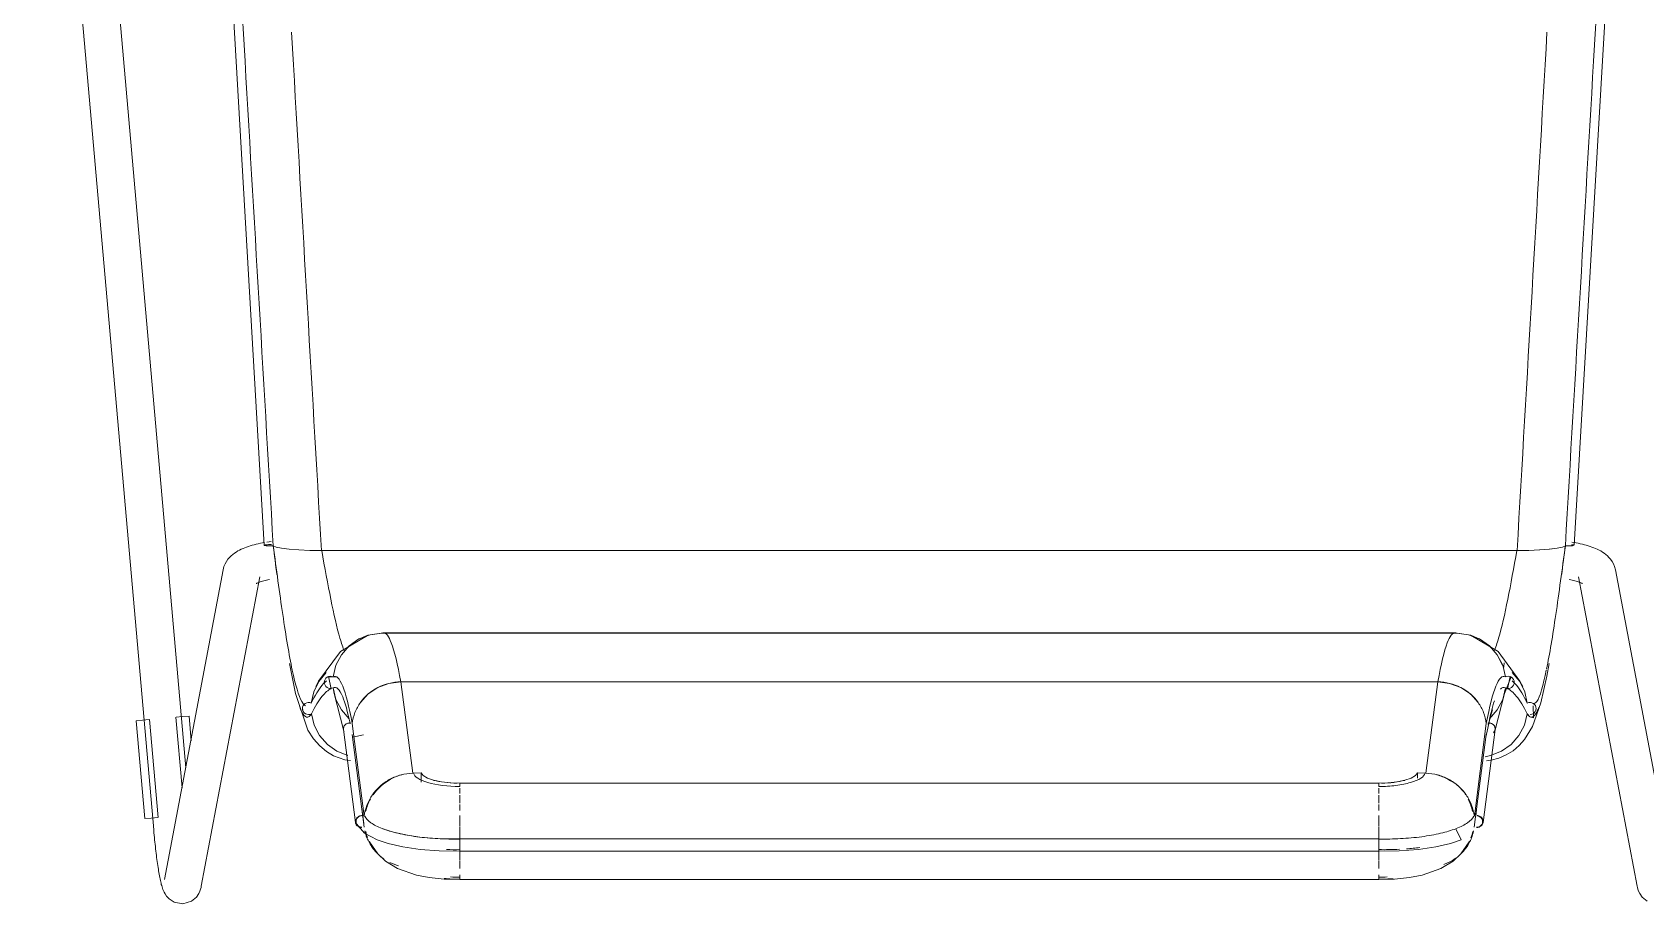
# Model space of a CAD drawing. Header units: millimetres. Extents: x 155927 to 295199, y -4084 to 97293.
# Drawn here: x 213931 to 214448, y 11464 to 11743 of the extents above; entities that cross this region are included whole.
import ezdxf

# ---------------------------------------------------------------- set-up
doc = ezdxf.new("R2010")
doc.units = ezdxf.units.MM
doc.header["$MEASUREMENT"] = 0
doc.layers.add('I-FURN', color=8, linetype='CONTINUOUS', lineweight=9)

msp = doc.modelspace()

# ---------------------------------------------------------------- linework, layer by layer
at = {"layer": 'I-FURN'}
for p, q in [((213930.72, 11930.76), (213969.67, 11487.43)), ((213979.97, 11507.3), (213942.67, 11931.81)), ((213985.86, 11910.63), (214005.15, 11578.72)), ((214444.67, 11910.63), (214425.39, 11578.72)), ((214000.06, 11578.36), (214000.67, 11578.56)), ((214000.67, 11578.56), (214001.28, 11578.74)), ((214001.28, 11578.74), (214001.91, 11578.91)), ((214001.91, 11578.91), (214002.56, 11579.07)), ((214002.56, 11579.07), (214003.21, 11579.23)), ((214003.21, 11579.23), (214003.88, 11579.37)), ((214003.88, 11579.37), (214004.56, 11579.5)), ((214004.56, 11579.5), (214005.26, 11579.63)), ((214005.22, 11578.78), (214005.15, 11578.72)), ((214005.15, 11578.72), (214005.21, 11578.78)), ((214005.15, 11578.72), (214005.23, 11578.67)), ((214005.22, 11578.67), (214005.15, 11578.72)), ((214005.21, 11578.78), (214005.4, 11578.83)), ((214005.4, 11578.83), (214005.22, 11578.78)), ((214005.41, 11578.62), (214005.22, 11578.67)), ((214005.23, 11578.67), (214005.42, 11578.62)), ((214005.69, 11578.87), (214005.4, 11578.83)), ((214005.4, 11578.83), (214005.69, 11578.87)), ((214005.71, 11578.57), (214005.41, 11578.62)), ((214005.42, 11578.62), (214005.72, 11578.58)), ((214006.07, 11578.9), (214005.69, 11578.87)), ((214005.69, 11578.87), (214006.07, 11578.9)), ((214006.1, 11578.54), (214005.71, 11578.57)), ((214005.72, 11578.58), (214006.1, 11578.54)), ((214005.96, 11579.75), (214006.67, 11579.85)), ((214006.52, 11578.93), (214006.07, 11578.9)), ((214006.07, 11578.9), (214006.52, 11578.93)), ((214006.1, 11578.54), (214006.56, 11578.52)), ((214006.55, 11578.52), (214006.1, 11578.54)), ((214007.01, 11578.94), (214006.52, 11578.93)), ((214006.52, 11578.93), (214007.01, 11578.94)), ((214007.05, 11578.51), (214006.55, 11578.52)), ((214006.56, 11578.52), (214007.05, 11578.51)), ((214006.67, 11579.85), (214007.4, 11579.95)), ((214007.51, 11578.93), (214007.01, 11578.94)), ((214007.01, 11578.94), (214007.51, 11578.93)), ((214007.05, 11578.51), (214007.55, 11578.52)), ((214007.55, 11578.52), (214007.05, 11578.51)), ((214007.55, 11578.52), (214008.02, 11578.53)), ((214008.02, 11578.53), (214007.55, 11578.52)), ((214008.92, 11578.13), (214008.02, 11578.53)), ((214008.02, 11578.53), (214008.92, 11578.13)), ((214422.52, 11578.53), (214421.61, 11578.13)), ((214421.61, 11578.13), (214422.52, 11578.53)), ((214422.52, 11578.53), (214422.99, 11578.52)), ((214422.99, 11578.52), (214422.52, 11578.53)), ((214422.99, 11578.52), (214423.49, 11578.51)), ((214423.49, 11578.51), (214422.99, 11578.52)), ((214423.49, 11578.51), (214423.98, 11578.52)), ((214423.98, 11578.52), (214423.49, 11578.51)), ((214423.98, 11578.52), (214424.43, 11578.54)), ((214424.44, 11578.54), (214423.98, 11578.52)), ((214424.43, 11578.54), (214424.82, 11578.58)), ((214424.82, 11578.57), (214424.44, 11578.54)), ((214424.85, 11578.87), (214424.47, 11578.9)), ((214424.47, 11578.9), (214424.85, 11578.87)), ((214425.28, 11579.63), (214424.58, 11579.75)), ((214424.82, 11578.58), (214425.12, 11578.62)), ((214425.12, 11578.62), (214424.82, 11578.57)), ((214425.14, 11578.83), (214424.85, 11578.87)), ((214424.85, 11578.87), (214425.14, 11578.83)), ((214425.97, 11579.5), (214425.28, 11579.63)), ((214425.38, 11578.72), (214425.32, 11578.78)), ((214425.32, 11578.78), (214425.39, 11578.72)), ((214426.65, 11579.37), (214425.97, 11579.5)), ((214427.32, 11579.23), (214426.65, 11579.37)), ((214427.98, 11579.07), (214427.32, 11579.23)), ((214428.62, 11578.91), (214427.98, 11579.07)), ((214429.25, 11578.74), (214428.62, 11578.91)), ((214429.87, 11578.56), (214429.25, 11578.74)), ((214430.47, 11578.36), (214429.87, 11578.56)), ((213992.58, 11572.76), (213993.02, 11573.55)), ((213993.02, 11573.55), (213993.5, 11574.24)), ((213993.5, 11574.24), (213994.01, 11574.83)), ((213994.01, 11574.83), (213994.53, 11575.35)), ((213994.53, 11575.35), (213995.06, 11575.8)), ((213995.06, 11575.8), (213995.6, 11576.21)), ((213995.6, 11576.21), (213996.13, 11576.56)), ((213996.13, 11576.56), (213996.67, 11576.89)), ((213996.67, 11576.89), (213997.21, 11577.18)), ((213997.21, 11577.18), (213997.76, 11577.45)), ((213997.76, 11577.45), (213998.32, 11577.7)), ((213998.32, 11577.7), (213998.89, 11577.94)), ((213998.89, 11577.94), (213999.47, 11578.16)), ((213999.47, 11578.16), (214000.06, 11578.36)), ((214010.66, 11577.77), (214008.92, 11578.13)), ((214008.92, 11578.13), (214010.67, 11577.77)), ((214013.13, 11577.46), (214010.67, 11577.77)), ((214010.67, 11577.77), (214013.16, 11577.45)), ((214016.22, 11577.22), (214013.16, 11577.45)), ((214013.16, 11577.45), (214016.26, 11577.22)), ((214019.74, 11577.06), (214016.26, 11577.22)), ((214016.26, 11577.22), (214019.8, 11577.06)), ((214023.49, 11577), (214019.8, 11577.06)), ((214019.8, 11577.06), (214023.57, 11577)), ((214023.57, 11577), (214406.97, 11577)), ((214406.97, 11577), (214023.57, 11577)), ((214406.97, 11577), (214410.74, 11577.06)), ((214410.74, 11577.06), (214407.05, 11577)), ((214410.74, 11577.06), (214414.27, 11577.22)), ((214414.27, 11577.22), (214410.8, 11577.06)), ((214414.27, 11577.22), (214417.37, 11577.45)), ((214417.38, 11577.45), (214414.32, 11577.22)), ((214417.37, 11577.45), (214419.87, 11577.77)), ((214419.87, 11577.77), (214417.41, 11577.46)), ((214419.87, 11577.77), (214421.61, 11578.13)), ((214421.61, 11578.13), (214419.88, 11577.77)), ((214431.06, 11578.16), (214430.47, 11578.36)), ((214431.65, 11577.94), (214431.06, 11578.16)), ((214432.22, 11577.7), (214431.65, 11577.94)), ((214432.78, 11577.45), (214432.22, 11577.7)), ((214433.33, 11577.18), (214432.78, 11577.45)), ((214433.86, 11576.89), (214433.33, 11577.18)), ((214434.4, 11576.56), (214433.86, 11576.89)), ((214434.94, 11576.21), (214434.4, 11576.56)), ((214435.47, 11575.8), (214434.94, 11576.21)), ((214436, 11575.35), (214435.47, 11575.8)), ((214436.52, 11574.83), (214436, 11575.35)), ((214437.03, 11574.24), (214436.52, 11574.83)), ((214437.52, 11573.55), (214437.03, 11574.24)), ((214437.95, 11572.76), (214437.52, 11573.55)), ((213991.96, 11570.88), (213973.14, 11471.58)), ((213984.94, 11469.35), (214003.75, 11568.64)), ((213991.96, 11570.88), (213992.22, 11571.86)), ((213992.22, 11571.86), (213992.58, 11572.76)), ((214426.79, 11568.64), (214445.6, 11469.35)), ((214438.32, 11571.86), (214437.95, 11572.76)), ((214438.58, 11570.88), (214438.32, 11571.86)), ((214457.39, 11471.58), (214438.58, 11570.88)), ((214002.53, 11566.41), (214002.55, 11566.43)), ((214002.55, 11566.43), (214002.63, 11566.47)), ((214002.63, 11566.47), (214002.71, 11566.52)), ((214002.71, 11566.52), (214002.87, 11566.59)), ((214002.87, 11566.59), (214003.06, 11566.68)), ((214003.06, 11566.68), (214003.29, 11566.77)), ((214003.29, 11566.77), (214003.56, 11566.88)), ((214003.56, 11566.88), (214003.87, 11566.98)), ((214003.87, 11566.98), (214004.2, 11567.09)), ((214004.2, 11567.09), (214004.57, 11567.2)), ((214004.57, 11567.2), (214004.96, 11567.31)), ((214004.96, 11567.31), (214005.38, 11567.41)), ((214005.38, 11567.41), (214005.83, 11567.52)), ((214005.83, 11567.52), (214006.3, 11567.62)), ((214006.3, 11567.62), (214006.79, 11567.71)), ((214424.24, 11567.62), (214423.74, 11567.71)), ((214424.71, 11567.52), (214424.24, 11567.62)), ((214425.15, 11567.41), (214424.71, 11567.52)), ((214425.57, 11567.31), (214425.15, 11567.41)), ((214425.97, 11567.2), (214425.57, 11567.31)), ((214426.33, 11567.09), (214425.97, 11567.2)), ((214426.67, 11566.98), (214426.33, 11567.09)), ((214426.97, 11566.88), (214426.67, 11566.98)), ((214427.24, 11566.77), (214426.97, 11566.88)), ((214427.47, 11566.68), (214427.24, 11566.77)), ((214427.67, 11566.59), (214427.47, 11566.68)), ((214427.82, 11566.52), (214427.67, 11566.59)), ((214427.91, 11566.47), (214427.82, 11566.52)), ((214427.98, 11566.43), (214427.91, 11566.47)), ((214428.01, 11566.41), (214427.98, 11566.43)), ((214038.22, 11549.79), (214029.57, 11544.67)), ((214035.51, 11548.67), (214032.38, 11546.5)), ((214032.38, 11546.49), (214035.52, 11548.66)), ((214038.38, 11549.86), (214035.2, 11548.49)), ((214039.08, 11550.03), (214035.51, 11548.67)), ((214035.52, 11548.66), (214039.09, 11550.02)), ((214043.41, 11550.65), (214038.38, 11549.86)), ((214042.88, 11550.5), (214039.08, 11550.03)), ((214039.09, 11550.02), (214042.88, 11550.5)), ((214042.88, 11550.5), (214387.66, 11550.5)), ((214387.66, 11550.5), (214042.88, 11550.5)), ((214082.32, 11550.66), (214043.41, 11550.66)), ((214387.12, 11550.66), (214082.32, 11550.66)), ((214387.12, 11550.65), (214392.16, 11549.86)), ((214387.66, 11550.5), (214391.45, 11550.02)), ((214391.45, 11550.03), (214387.66, 11550.5)), ((214395.02, 11548.67), (214391.45, 11550.03)), ((214391.45, 11550.02), (214395.02, 11548.66)), ((214392.16, 11549.86), (214395.34, 11548.49)), ((214392.31, 11549.79), (214400.96, 11544.67)), ((214398.16, 11546.5), (214395.02, 11548.67)), ((214395.02, 11548.66), (214398.15, 11546.49)), ((214029.57, 11544.67), (214022.59, 11535.14)), ((214029.87, 11543.62), (214028.12, 11540.23)), ((214028.12, 11540.23), (214029.87, 11543.61)), ((214032.38, 11546.5), (214029.87, 11543.62)), ((214029.87, 11543.61), (214032.38, 11546.49)), ((214398.15, 11546.49), (214400.66, 11543.61)), ((214400.66, 11543.62), (214398.16, 11546.5)), ((214402.42, 11540.23), (214400.66, 11543.62)), ((214400.66, 11543.61), (214402.41, 11540.23)), ((214400.96, 11544.67), (214407.95, 11535.14)), ((214013.26, 11540.81), (214015.16, 11531.15)), ((214025.04, 11537.9), (214022.64, 11535.06)), ((214022.65, 11535.06), (214025.04, 11537.9)), ((214028.12, 11540.23), (214027.22, 11536.51)), ((214403.31, 11536.51), (214402.42, 11540.23)), ((214405.49, 11537.9), (214407.89, 11535.06)), ((214407.9, 11535.06), (214405.49, 11537.9)), ((214416.54, 11536.74), (214417.28, 11540.81)), ((214022.64, 11535.06), (214021, 11531.74)), ((214021.01, 11531.73), (214022.65, 11535.06)), ((214022.59, 11535.14), (214021.7, 11533.39)), ((214024.45, 11535.25), (214024.38, 11534.76)), ((214024.38, 11534.76), (214024.45, 11534.27)), ((214024.39, 11534.76), (214024.45, 11535.25)), ((214024.45, 11534.27), (214024.39, 11534.76)), ((214024.45, 11535.25), (214024.64, 11535.71)), ((214024.64, 11535.71), (214024.45, 11535.25)), ((214024.64, 11533.81), (214024.45, 11534.27)), ((214024.45, 11534.27), (214024.64, 11533.81)), ((214024.64, 11535.71), (214024.93, 11536.11)), ((214024.93, 11536.11), (214024.64, 11535.71)), ((214024.93, 11533.41), (214024.64, 11533.81)), ((214024.64, 11533.81), (214024.93, 11533.4)), ((214024.93, 11536.11), (214025.32, 11536.43)), ((214025.31, 11536.43), (214024.93, 11536.11)), ((214025.32, 11533.09), (214024.93, 11533.41)), ((214024.93, 11533.4), (214025.31, 11533.09)), ((214025.76, 11536.63), (214025.31, 11536.43)), ((214025.31, 11533.09), (214025.76, 11532.89)), ((214025.32, 11536.43), (214025.77, 11536.63)), ((214025.77, 11532.89), (214025.32, 11533.09)), ((214028.29, 11536.53), (214025.41, 11536.48)), ((214025.71, 11536.61), (214026.55, 11532.72)), ((214026.26, 11536.71), (214025.76, 11536.63)), ((214025.76, 11532.89), (214026.26, 11532.8)), ((214025.77, 11536.63), (214026.26, 11536.71)), ((214026.26, 11532.81), (214025.77, 11532.89)), ((214026.26, 11536.71), (214026.76, 11536.67)), ((214026.75, 11536.67), (214026.26, 11536.71)), ((214026.76, 11532.85), (214026.26, 11532.81)), ((214026.26, 11532.8), (214026.75, 11532.84)), ((214027.22, 11536.51), (214026.75, 11536.67)), ((214026.75, 11532.84), (214027.22, 11533)), ((214026.76, 11536.67), (214027.23, 11536.51)), ((214027.23, 11533.01), (214026.76, 11532.85)), ((214027.22, 11533), (214028.12, 11529.29)), ((214027.58, 11531.16), (214027.26, 11533.02)), ((214041.59, 11533.11), (214038.48, 11531.03)), ((214045.14, 11534.43), (214041.59, 11533.11)), ((214048.91, 11534.9), (214045.14, 11534.43)), ((214052.77, 11505.63), (214048.91, 11534.9)), ((214048.91, 11534.9), (214381.62, 11534.9)), ((214381.62, 11534.9), (214048.91, 11534.9)), ((214381.62, 11534.9), (214377.76, 11505.63)), ((214385.39, 11534.43), (214381.62, 11534.9)), ((214388.94, 11533.11), (214385.39, 11534.43)), ((214392.05, 11531.03), (214388.94, 11533.11)), ((214402.42, 11529.29), (214403.31, 11533)), ((214402.95, 11531.16), (214405.12, 11536.48)), ((214403.31, 11536.51), (214403.78, 11536.67)), ((214403.78, 11536.67), (214403.31, 11536.51)), ((214403.78, 11532.85), (214403.31, 11533.01)), ((214403.31, 11533), (214403.78, 11532.84)), ((214403.78, 11536.67), (214404.28, 11536.71)), ((214404.28, 11536.71), (214403.78, 11536.67)), ((214404.28, 11532.81), (214403.78, 11532.85)), ((214403.78, 11532.84), (214404.28, 11532.8)), ((214403.99, 11532.72), (214404.82, 11536.61)), ((214404.28, 11536.71), (214404.77, 11536.63)), ((214404.77, 11536.63), (214404.28, 11536.71)), ((214404.77, 11532.89), (214404.28, 11532.81)), ((214404.28, 11532.8), (214404.77, 11532.89)), ((214404.77, 11536.63), (214405.22, 11536.43)), ((214405.22, 11536.43), (214404.77, 11536.63)), ((214405.22, 11533.09), (214404.77, 11532.89)), ((214404.77, 11532.89), (214405.22, 11533.09)), ((214405.22, 11536.43), (214405.6, 11536.11)), ((214405.6, 11536.11), (214405.22, 11536.43)), ((214405.6, 11533.41), (214405.22, 11533.09)), ((214405.22, 11533.09), (214405.6, 11533.4)), ((214405.6, 11536.11), (214405.89, 11535.71)), ((214405.9, 11535.71), (214405.6, 11536.11)), ((214405.89, 11533.81), (214405.6, 11533.41)), ((214405.6, 11533.4), (214405.9, 11533.81)), ((214405.89, 11535.71), (214406.08, 11535.25)), ((214406.08, 11534.27), (214405.89, 11533.81)), ((214406.09, 11535.25), (214405.9, 11535.71)), ((214405.9, 11533.81), (214406.09, 11534.27)), ((214406.08, 11535.25), (214406.15, 11534.76)), ((214406.15, 11534.76), (214406.08, 11534.27)), ((214406.15, 11534.76), (214406.09, 11535.25)), ((214406.09, 11534.27), (214406.15, 11534.76)), ((214407.89, 11535.06), (214409.53, 11531.73)), ((214409.54, 11531.74), (214407.9, 11535.06)), ((214407.95, 11535.14), (214408.84, 11533.39)), ((214414.65, 11528.22), (214416.54, 11536.74)), ((214015.16, 11531.15), (214019.15, 11519.43)), ((214017.45, 11526.83), (214017.39, 11526.34)), ((214017.39, 11526.34), (214017.45, 11526.82)), ((214017.63, 11527.29), (214017.45, 11526.83)), ((214017.45, 11526.82), (214017.63, 11527.28)), ((214017.63, 11527.28), (214017.92, 11527.69)), ((214017.92, 11527.69), (214017.63, 11527.29)), ((214018.3, 11528.01), (214017.92, 11527.69)), ((214017.92, 11527.69), (214018.3, 11528)), ((214018.3, 11528), (214018.75, 11528.21)), ((214018.75, 11528.21), (214018.3, 11528.01)), ((214018.75, 11528.21), (214019.24, 11528.3)), ((214019.24, 11528.3), (214018.75, 11528.21)), ((214019.24, 11528.3), (214019.74, 11528.27)), ((214019.74, 11528.27), (214019.24, 11528.3)), ((214019.74, 11528.27), (214020.21, 11528.12)), ((214020.21, 11528.12), (214019.74, 11528.27)), ((214021, 11531.74), (214020.21, 11528.12)), ((214020.21, 11528.12), (214021.01, 11531.73)), ((214030.55, 11519.54), (214027.58, 11531.16)), ((214028.12, 11529.29), (214029.87, 11525.9)), ((214038.48, 11531.03), (214035.99, 11528.29)), ((214394.54, 11528.29), (214392.05, 11531.03)), ((214399.99, 11519.54), (214402.95, 11531.16)), ((214400.66, 11525.9), (214402.42, 11529.29)), ((214409.53, 11531.73), (214410.32, 11528.12)), ((214410.32, 11528.12), (214409.54, 11531.74)), ((214410.32, 11528.12), (214410.79, 11528.27)), ((214410.8, 11528.27), (214410.32, 11528.12)), ((214410.79, 11528.27), (214411.29, 11528.3)), ((214411.3, 11528.3), (214410.8, 11528.27)), ((214411.29, 11528.3), (214411.78, 11528.21)), ((214411.79, 11528.21), (214411.3, 11528.3)), ((214411.78, 11528.21), (214412.23, 11528)), ((214412.24, 11528.01), (214411.79, 11528.21)), ((214411.98, 11520.59), (214414.65, 11528.22)), ((214412.34, 11523.39), (214412.15, 11527.24)), ((214412.23, 11528), (214412.61, 11527.69)), ((214412.62, 11527.69), (214412.24, 11528.01)), ((214412.61, 11527.69), (214412.9, 11527.28)), ((214412.9, 11527.29), (214412.62, 11527.69)), ((214413.09, 11526.83), (214412.9, 11527.29)), ((214412.9, 11527.28), (214413.08, 11526.82)), ((214413.08, 11526.82), (214413.14, 11526.34)), ((214413.15, 11526.34), (214413.09, 11526.83)), ((213964.09, 11522.45), (213966.13, 11522.63)), ((213966.85, 11491.04), (213964.09, 11522.45)), ((213966.13, 11522.63), (213968.2, 11522.81)), ((213971.08, 11491.41), (213968.32, 11522.82)), ((213976.77, 11523.57), (213978.76, 11500.96)), ((213976.89, 11523.58), (213978.96, 11523.76)), ((213978.96, 11523.76), (213981, 11523.94)), ((213981.7, 11516.04), (213981, 11523.94)), ((214017.47, 11525.85), (214017.39, 11526.34)), ((214017.39, 11526.34), (214017.46, 11525.85)), ((214017.46, 11525.85), (214017.66, 11525.4)), ((214017.66, 11525.4), (214017.47, 11525.85)), ((214017.96, 11525.01), (214017.66, 11525.4)), ((214017.66, 11525.4), (214017.96, 11525)), ((214018.35, 11524.7), (214017.96, 11525.01)), ((214017.96, 11525), (214018.35, 11524.7)), ((214018.8, 11524.51), (214018.35, 11524.7)), ((214018.35, 11524.7), (214018.8, 11524.5)), ((214019.3, 11524.43), (214018.8, 11524.51)), ((214018.8, 11524.5), (214019.3, 11524.43)), ((214019.8, 11524.47), (214019.3, 11524.43)), ((214019.3, 11524.43), (214019.79, 11524.47)), ((214019.79, 11524.47), (214020.27, 11524.64)), ((214020.27, 11524.64), (214019.8, 11524.47)), ((214020.27, 11524.64), (214021.17, 11521.01)), ((214029.87, 11525.9), (214032.38, 11523.02)), ((214031.91, 11521.64), (214031.45, 11521.45)), ((214032.4, 11521.72), (214031.91, 11521.64)), ((214032.89, 11521.68), (214032.4, 11521.72)), ((214037.21, 11491.83), (214033.36, 11521.53)), ((214393.33, 11491.83), (214397.17, 11521.53)), ((214398.4, 11523.49), (214397.03, 11517.2)), ((214398.14, 11521.72), (214397.64, 11521.68)), ((214398.63, 11521.64), (214398.14, 11521.72)), ((214398.16, 11523.02), (214400.66, 11525.9)), ((214399.16, 11525.93), (214398.4, 11523.49)), ((214399.08, 11521.45), (214398.63, 11521.64)), ((214409.37, 11521.01), (214410.27, 11524.64)), ((214410.74, 11524.47), (214410.27, 11524.64)), ((214410.27, 11524.64), (214410.74, 11524.47)), ((214411.18, 11523.71), (214412.34, 11523.39)), ((214411.73, 11524.51), (214411.24, 11524.43)), ((214411.24, 11524.43), (214411.73, 11524.5)), ((214412.19, 11524.7), (214411.73, 11524.51)), ((214411.73, 11524.5), (214412.19, 11524.7)), ((214412.57, 11525.01), (214412.19, 11524.7)), ((214412.19, 11524.7), (214412.58, 11525)), ((214412.87, 11525.4), (214412.57, 11525.01)), ((214412.58, 11525), (214412.88, 11525.4)), ((214413.07, 11525.85), (214412.87, 11525.4)), ((214412.88, 11525.4), (214413.07, 11525.85)), ((214413.14, 11526.34), (214413.07, 11525.85)), ((214413.07, 11525.85), (214413.15, 11526.34)), ((214019.15, 11519.43), (214020.97, 11516.61)), ((214020.97, 11516.61), (214022.96, 11514.36)), ((214021.17, 11521.01), (214022.91, 11517.69)), ((214022.91, 11517.69), (214025.39, 11514.86)), ((214030.59, 11520.32), (214030.52, 11519.85)), ((214030.52, 11519.85), (214030.59, 11519.39)), ((214030.53, 11519.62), (214034.39, 11489.84)), ((214030.78, 11520.76), (214030.59, 11520.32)), ((214030.59, 11519.39), (214030.77, 11518.94)), ((214031.07, 11521.15), (214030.78, 11520.76)), ((214031.45, 11521.45), (214031.07, 11521.15)), ((214033.38, 11517.98), (214037.23, 11488.29)), ((214033.51, 11517.2), (214037, 11517.89)), ((214393.31, 11488.29), (214397.15, 11517.98)), ((214396.15, 11489.84), (214400, 11519.62)), ((214399.46, 11521.15), (214399.08, 11521.45)), ((214399.76, 11520.76), (214399.46, 11521.15)), ((214399.47, 11518.56), (214399.76, 11518.94)), ((214399.95, 11520.32), (214399.76, 11520.76)), ((214399.76, 11518.94), (214399.95, 11519.39)), ((214400.02, 11519.85), (214399.95, 11520.32)), ((214399.95, 11519.39), (214400.02, 11519.85)), ((214405.15, 11514.86), (214407.63, 11517.69)), ((214407.63, 11517.69), (214409.37, 11521.01)), ((214407.74, 11514.52), (214409.47, 11516.48)), ((214409.47, 11516.48), (214411.98, 11520.59)), ((214022.96, 11514.36), (214025.13, 11512.58)), ((214025.13, 11512.58), (214027.4, 11511.24)), ((214025.39, 11514.86), (214028.47, 11512.69)), ((214027.4, 11511.24), (214031, 11509.95)), ((214028.47, 11512.69), (214031.99, 11511.28)), ((214398.54, 11511.29), (214396.8, 11510.92)), ((214396.81, 11510.92), (214398.55, 11511.28)), ((214398.55, 11511.28), (214402.06, 11512.69)), ((214401.19, 11510.43), (214403.56, 11511.46)), ((214402.06, 11512.69), (214405.15, 11514.86)), ((214403.56, 11511.46), (214405.76, 11512.83)), ((214405.76, 11512.83), (214407.74, 11514.52)), ((214031, 11509.95), (214032.77, 11509.72)), ((214397.27, 11509.62), (214398.69, 11509.77)), ((214398.69, 11509.77), (214401.19, 11510.43)), ((214055.49, 11505.69), (214052.77, 11505.63)), ((214055.49, 11505.69), (214055.49, 11502.69)), ((214056.13, 11504.83), (214055.49, 11505.69)), ((214057.48, 11504.05), (214056.13, 11504.83)), ((214059.46, 11503.37), (214057.48, 11504.05)), ((214061.95, 11502.86), (214059.46, 11503.37)), ((214064.8, 11502.55), (214061.95, 11502.86)), ((214067.84, 11502.44), (214064.8, 11502.55)), ((214362.69, 11502.44), (214067.84, 11502.44)), ((214067.84, 11502.38), (214362.69, 11502.38)), ((214067.84, 11499.11), (214067.84, 11500.85)), ((214365.73, 11502.55), (214362.69, 11502.44)), ((214362.69, 11500.85), (214362.69, 11499.11)), ((214368.58, 11502.86), (214365.73, 11502.55)), ((214371.07, 11503.37), (214368.58, 11502.86)), ((214373.06, 11504.05), (214371.07, 11503.37)), ((214374.41, 11504.83), (214373.06, 11504.05)), ((214375.05, 11505.69), (214374.41, 11504.83)), ((214375.05, 11504.03), (214375.05, 11505.69)), ((214377.76, 11505.63), (214375.05, 11505.69)), ((214067.84, 11496.06), (214067.84, 11498.53)), ((214362.69, 11498.53), (214362.69, 11496.06)), ((213968.89, 11491.22), (213966.85, 11491.04)), ((213970.96, 11491.4), (213968.89, 11491.22)), ((214037.08, 11489.48), (214036.46, 11494.25)), ((214067.84, 11493.7), (214067.84, 11495.54)), ((214067.84, 11488.51), (214067.84, 11492.07)), ((214362.69, 11495.54), (214362.69, 11493.7)), ((214362.69, 11492.07), (214362.69, 11488.51)), ((214393.76, 11491.82), (214394.03, 11493.91)), ((213969.68, 11487.28), (213969.67, 11487.43)), ((213969.75, 11486.52), (213969.68, 11487.28)), ((213969.82, 11485.77), (213969.75, 11486.52)), ((213969.89, 11485.03), (213969.82, 11485.77)), ((214037.29, 11486.44), (214034.75, 11489.35)), ((214041.41, 11484.26), (214037.29, 11486.44)), ((214043.17, 11487.8), (214046.61, 11486.71)), ((214046.61, 11486.71), (214051.04, 11485.74)), ((214051.04, 11485.74), (214055.05, 11485.15)), ((214067.84, 11488.32), (214067.84, 11484.51)), ((214067.84, 11484.51), (214067.84, 11488.32)), ((214362.69, 11484.51), (214362.69, 11488.32)), ((214362.69, 11488.32), (214362.69, 11484.51)), ((214389.12, 11484.26), (214387.36, 11487.8)), ((213969.96, 11484.28), (213969.89, 11485.03)), ((213970.04, 11483.54), (213969.96, 11484.28)), ((213970.12, 11482.81), (213970.04, 11483.54)), ((213970.2, 11482.08), (213970.12, 11482.81)), ((213970.28, 11481.36), (213970.2, 11482.08)), ((213970.36, 11480.66), (213970.28, 11481.36)), ((213970.45, 11479.96), (213970.36, 11480.66)), ((214038.87, 11483.65), (214038.77, 11483.85)), ((214041.55, 11479.76), (214038.87, 11483.65)), ((214044.87, 11483.1), (214041.41, 11484.26)), ((214049.56, 11482), (214044.87, 11483.1)), ((214055.18, 11481.16), (214049.56, 11482)), ((214055.05, 11485.15), (214061.62, 11484.61)), ((214061.3, 11480.67), (214055.18, 11481.16)), ((214067.84, 11480.57), (214061.3, 11480.67)), ((214061.62, 11484.61), (214067.84, 11484.54)), ((214362.69, 11484.54), (214067.84, 11484.54)), ((214067.84, 11480.58), (214067.84, 11484.53)), ((214067.84, 11484.53), (214067.84, 11484.43)), ((214067.84, 11484.43), (214067.84, 11484.2)), ((214067.84, 11484.2), (214067.84, 11483.87)), ((214067.84, 11483.87), (214067.84, 11483.45)), ((214067.84, 11483.45), (214067.84, 11482.98)), ((214067.84, 11482.98), (214067.84, 11482.48)), ((214067.84, 11482.48), (214067.84, 11481.99)), ((214067.84, 11481.99), (214067.84, 11481.54)), ((214067.84, 11481.54), (214067.84, 11481.15)), ((214067.84, 11481.15), (214067.84, 11480.84)), ((214067.84, 11480.84), (214067.84, 11480.64)), ((214067.84, 11480.82), (214067.84, 11477.79)), ((214067.84, 11477.8), (214067.84, 11480.82)), ((214067.84, 11480.64), (214067.84, 11480.57)), ((214067.84, 11480.57), (214362.69, 11480.57)), ((214362.69, 11484.43), (214362.69, 11480.58)), ((214362.69, 11484.2), (214362.69, 11484.43)), ((214362.69, 11483.87), (214362.69, 11484.2)), ((214362.69, 11483.45), (214362.69, 11483.87)), ((214362.69, 11482.98), (214362.69, 11483.45)), ((214362.69, 11482.48), (214362.69, 11482.98)), ((214362.69, 11481.99), (214362.69, 11482.48)), ((214362.69, 11481.54), (214362.69, 11481.99)), ((214362.69, 11481.15), (214362.69, 11481.54)), ((214362.69, 11480.84), (214362.69, 11481.15)), ((214362.69, 11480.64), (214362.69, 11480.84)), ((214362.69, 11477.79), (214362.69, 11480.82)), ((214362.69, 11480.82), (214362.69, 11477.8)), ((214362.69, 11480.57), (214369.23, 11480.67)), ((214362.69, 11480.57), (214362.69, 11480.64)), ((214369.23, 11480.67), (214375.36, 11481.16)), ((214375.36, 11481.16), (214380.98, 11482)), ((214380.98, 11482), (214385.67, 11483.1)), ((214385.67, 11483.1), (214389.12, 11484.26)), ((214388.99, 11479.76), (214391.66, 11483.65)), ((214391.66, 11483.65), (214391.76, 11483.85)), ((213970.53, 11479.27), (213970.45, 11479.96)), ((213970.62, 11478.59), (213970.53, 11479.27)), ((213970.71, 11477.93), (213970.62, 11478.59)), ((213970.8, 11477.28), (213970.71, 11477.93)), ((213970.88, 11476.65), (213970.8, 11477.28)), ((213970.98, 11476.03), (213970.88, 11476.65)), ((213971.07, 11475.42), (213970.98, 11476.03)), ((213971.16, 11474.84), (213971.07, 11475.42)), ((214044.02, 11477.46), (214041.55, 11479.76)), ((214047.91, 11475.07), (214044.02, 11477.46)), ((214053.95, 11472.95), (214047.91, 11475.07)), ((214067.84, 11475.06), (214067.84, 11477.64)), ((214362.69, 11477.64), (214362.69, 11475.06)), ((214376.58, 11472.95), (214382.63, 11475.07)), ((214382.63, 11475.07), (214386.51, 11477.46)), ((214386.51, 11477.46), (214388.99, 11479.76)), ((213971.25, 11474.27), (213971.16, 11474.84)), ((213971.34, 11473.72), (213971.25, 11474.27)), ((213971.44, 11473.19), (213971.34, 11473.72)), ((213971.53, 11472.67), (213971.44, 11473.19)), ((213971.63, 11472.18), (213971.53, 11472.67)), ((213971.72, 11471.7), (213971.63, 11472.18)), ((213971.82, 11471.24), (213971.72, 11471.7)), ((213971.92, 11470.8), (213971.82, 11471.24)), ((213972.02, 11470.37), (213971.92, 11470.8)), ((213972.12, 11469.95), (213972.02, 11470.37)), ((213972.23, 11469.55), (213972.12, 11469.95)), ((214057.99, 11472.16), (214053.95, 11472.95)), ((214062.81, 11471.65), (214057.99, 11472.16)), ((214067.84, 11471.54), (214062.81, 11471.65)), ((214067.84, 11471.55), (214067.84, 11473.03)), ((214067.84, 11471.71), (214067.84, 11471.54)), ((214067.84, 11471.54), (214362.69, 11471.54)), ((214362.69, 11473.03), (214362.69, 11471.55)), ((214362.69, 11471.54), (214362.69, 11471.71)), ((214362.69, 11471.54), (214367.72, 11471.65)), ((214367.72, 11471.65), (214372.55, 11472.16)), ((214372.55, 11472.16), (214376.58, 11472.95)), ((213972.34, 11469.16), (213972.23, 11469.55)), ((213972.47, 11468.76), (213972.34, 11469.16)), ((213972.61, 11468.36), (213972.47, 11468.76)), ((213972.78, 11467.93), (213972.61, 11468.36)), ((213973, 11467.45), (213972.78, 11467.93)), ((213973.3, 11466.89), (213973, 11467.45)), ((213973.78, 11466.19), (213973.3, 11466.89)), ((213974.63, 11465.28), (213973.78, 11466.19)), ((213976.29, 11464.24), (213974.63, 11465.28)), ((213981.8, 11464.59), (213983.38, 11465.91)), ((213983.38, 11465.91), (213984.12, 11467)), ((213984.12, 11467), (213984.5, 11467.8)), ((213984.5, 11467.8), (213984.71, 11468.42)), ((213984.71, 11468.42), (213984.85, 11468.93)), ((213984.85, 11468.93), (213984.94, 11469.35)), ((214445.69, 11468.93), (214445.6, 11469.35)), ((214445.82, 11468.42), (214445.69, 11468.93)), ((214446.04, 11467.8), (214445.82, 11468.42)), ((214446.41, 11467), (214446.04, 11467.8)), ((214447.16, 11465.91), (214446.41, 11467)), ((214448.74, 11464.59), (214447.16, 11465.91)), ((213979.05, 11463.76), (213976.29, 11464.24)), ((213981.8, 11464.59), (213979.05, 11463.76))]:
    msp.add_line(p, q, dxfattribs=at)
for centre, major_axis, ratio, start_param, end_param in [((214049.04, 11519.84), (-15.78, 0), 0.955139, 4.720632, 5.68731), ((214381.49, 11519.84), (-15.78, 0), 0.955139, 3.737469, 4.704147), ((214049.04, 11519.84), (-15.78, 0), 0.955139, 5.687432, 5.928979), ((214381.49, 11519.84), (-15.78, 0), 0.955139, 3.495799, 3.737346), ((214032.48, 11519.85), (-1.96, 0), 0.955139, 4.501447, 6.790779), ((214049.04, 11519.84), (-15.78, 0), 0.955139, 5.929149, 6.170649), ((214381.49, 11519.84), (-15.78, 0), 0.955139, 3.254129, 3.495629), ((214398.05, 11519.85), (-1.96, 0), 0.955139, 2.379629, 4.923331), ((214067.84, 11487.29), (0, -15.75), 0.000004, 3.431839, 3.614078), ((214362.69, 11487.29), (0, -15.75), 0.000004, 2.669107, 2.851347), ((214067.84, 11475.81), (-12.4, 0), 0.287441, 1.332781, 1.570796), ((214362.69, 11475.81), (12.4, 0), 0.287441, 4.712389, 4.932602)]:
    msp.add_ellipse(centre, major_axis=major_axis, ratio=ratio, start_param=start_param, end_param=end_param, dxfattribs=at)
for points in [[(214008.02, 11578.53), (214004.8, 11633.77), (213998.36, 11744.36), (213991.92, 11855.13), (213988.7, 11910.53)], [(214422.52, 11578.53), (214425.74, 11633.77), (214432.18, 11744.36), (214438.62, 11855.13), (214441.84, 11910.53)], [(214023.49, 11577), (214020.29, 11632.36), (214017.1, 11687.78), (214013.9, 11743.25)], [(214416.63, 11743.25), (214413.44, 11687.78), (214410.24, 11632.36), (214407.05, 11577)], [(214008.03, 11578.52), (214008.42, 11575.46), (214008.81, 11572.37), (214009.19, 11569.32)], [(214422.5, 11578.52), (214422.11, 11575.4), (214421.71, 11572.24), (214421.32, 11569.12)], [(214043.41, 11550.65), (214043.23, 11550.65), (214043.05, 11550.6), (214042.88, 11550.5)], [(214387.66, 11550.5), (214387.48, 11550.6), (214387.3, 11550.65), (214387.12, 11550.65)], [(214027.23, 11536.51), (214028.25, 11537.06), (214030.29, 11535.09), (214032.34, 11527.03), (214033.36, 11521.53)], [(214403.31, 11536.51), (214402.29, 11537.06), (214400.24, 11535.09), (214398.19, 11527.03), (214397.17, 11521.53)], [(214402.92, 11540.98), (214402.86, 11540.51), (214402.81, 11540.04), (214402.75, 11539.58)], [(214403.31, 11533.01), (214402.76, 11533.3), (214402.22, 11533.16), (214401.68, 11532.59)], [(214399.77, 11528.85), (214399.12, 11526.96), (214398.46, 11524.15), (214397.8, 11521.11)], [(214052.77, 11505.63), (214051.48, 11505.59), (214048.98, 11505.23), (214045.38, 11503.81), (214042.23, 11501.62), (214039.7, 11498.78), (214037.94, 11495.44), (214037.36, 11493.07), (214037.21, 11491.83)], [(214067.84, 11501.31), (214064.05, 11501.37), (214056.66, 11502.34), (214053.27, 11504.5), (214053.02, 11505.62)], [(214059.46, 11503.33), (214061.51, 11502.78), (214064.23, 11502.49), (214067, 11502.4)], [(214377.52, 11505.61), (214377.39, 11505.06), (214376.44, 11503.96), (214373.12, 11502.56), (214368.32, 11501.6), (214364.59, 11501.34), (214362.69, 11501.31)], [(214363.53, 11502.39), (214366.31, 11502.44), (214368.86, 11502.8), (214371.07, 11503.33)], [(214393.33, 11491.83), (214393.18, 11493.07), (214392.6, 11495.44), (214390.83, 11498.78), (214388.31, 11501.62), (214385.16, 11503.81), (214381.56, 11505.23), (214379.06, 11505.59), (214377.76, 11505.63)], [(214037.67, 11493.34), (214037.98, 11494.73), (214038.48, 11496.1), (214039.18, 11497.35)], [(214391.34, 11497.34), (214392.04, 11496.08), (214392.44, 11494.72), (214392.78, 11493.33)], [(214036.45, 11492.01), (214036.61, 11492.02), (214036.78, 11492.02), (214036.94, 11491.98)], [(214067.84, 11484.51), (214065.49, 11484.46), (214060.84, 11484.54), (214053.99, 11485.17), (214047.84, 11486.28), (214042.77, 11487.81), (214039.07, 11489.7), (214037.76, 11491.11), (214037.41, 11491.84)], [(214393.12, 11491.84), (214392.77, 11491.11), (214391.46, 11489.7), (214389, 11488.44), (214387.53, 11487.87)], [(214038.29, 11484.95), (214038.05, 11485.57), (214037.89, 11486.23), (214037.75, 11486.88)], [(214392.86, 11486.95), (214392.7, 11486.27), (214392.5, 11485.59), (214392.25, 11484.94)], [(214067.84, 11481.11), (214066.41, 11481.08), (214064.99, 11481.09), (214063.58, 11481.12)], [(214369.29, 11481.21), (214367.11, 11481.1), (214364.91, 11481.07), (214362.69, 11481.11)], [(214375.85, 11481.79), (214374.44, 11481.61), (214372.98, 11481.44), (214371.51, 11481.33)], [(214045.46, 11477.02), (214046.34, 11476.59), (214047.27, 11476.18), (214048.23, 11475.95)], [(214067.84, 11471.63), (214066.13, 11471.62), (214064.45, 11471.7), (214062.87, 11471.85)], [(214367.29, 11471.82), (214365.82, 11471.69), (214364.27, 11471.62), (214362.69, 11471.63)]]:
    msp.add_open_spline(points, degree=3, dxfattribs=at)
for points, knots in [([(214008.02, 11578.53), (214009.03, 11570.98), (214011.07, 11555.77), (214014.12, 11537.33), (214016.56, 11529.03), (214017.98, 11527.43), (214018.38, 11527.24)], [0, 0, 0, 0, 0.25, 0.5, 0.75, 0.8499412, 0.8499412, 0.8499412, 0.8499412]), ([(214422.52, 11578.53), (214421.5, 11570.98), (214419.49, 11555.95), (214417.48, 11543.77), (214416.49, 11539.02)], [0, 0, 0, 0, 0.25, 0.494112, 0.494112, 0.494112, 0.494112]), ([(214030.87, 11544.73), (214030.38, 11545.88), (214028.92, 11550.12), (214026.49, 11560.84), (214024.54, 11571.62), (214023.57, 11577)], [0.375, 0.375, 0.375, 0.375, 0.5, 0.75, 1, 1, 1, 1]), ([(214406.97, 11577), (214405.99, 11571.62), (214404.05, 11560.84), (214401.61, 11550.12), (214400.16, 11545.88), (214399.67, 11544.73)], [0, 0, 0, 0, 0.25, 0.5, 0.625, 0.625, 0.625, 0.625]), ([(214048.91, 11534.9), (214047.91, 11540.63), (214046.07, 11548.27), (214044.24, 11550.66), (214043.41, 11550.65)], [0, 0, 0, 0, 0.5, 0.9107154, 0.9107154, 0.9107154, 0.9107154]), ([(214387.12, 11550.65), (214386.29, 11550.66), (214384.46, 11548.27), (214382.63, 11540.63), (214381.62, 11534.9)], [0.0892847, 0.0892847, 0.0892847, 0.0892847, 0.5, 1, 1, 1, 1]), ([(214416.42, 11538.68), (214415.4, 11533.87), (214413.98, 11528.35), (214412.56, 11527.98), (214412.15, 11528.01)], [0.5, 0.5, 0.5, 0.5, 0.75, 0.8499411, 0.8499411, 0.8499411, 0.8499411]), ([(214020.21, 11528.12), (214021.38, 11530.53), (214023.01, 11533.19), (214024.64, 11534.86), (214025.09, 11535.25)], [0, 0, 0, 0, 0.5, 0.696307, 0.696307, 0.696307, 0.696307]), ([(214020.27, 11524.64), (214021.42, 11527.04), (214023.52, 11530.47), (214025.61, 11532.25), (214026.55, 11532.72)], [0, 0, 0, 0, 0.5, 0.9025379, 0.9025379, 0.9025379, 0.9025379]), ([(214027.23, 11533.01), (214028.25, 11533.55), (214030.06, 11531.82), (214031.88, 11525.34), (214032.67, 11521.62)], [0, 0, 0, 0, 0.5, 0.8877852, 0.8877852, 0.8877852, 0.8877852]), ([(214410.27, 11524.64), (214409.11, 11527.04), (214407.02, 11530.47), (214404.92, 11532.25), (214403.99, 11532.72)], [0, 0, 0, 0, 0.5, 0.9025383, 0.9025383, 0.9025383, 0.9025383]), ([(214410.32, 11528.12), (214409.15, 11530.53), (214407.53, 11533.19), (214405.9, 11534.86), (214405.44, 11535.25)], [0, 0, 0, 0, 0.5, 0.6963068, 0.6963068, 0.6963068, 0.6963068]), ([(214016.42, 11527.06), (214016.68, 11526.34), (214017.96, 11523.31), (214019.24, 11523.08), (214020.27, 11524.64)], [0.6866019, 0.6866019, 0.6866019, 0.6866019, 0.75, 1, 1, 1, 1]), ([(214414.04, 11526.84), (214413.81, 11526.21), (214412.55, 11523.31), (214411.29, 11523.08), (214410.27, 11524.64)], [0.6929173, 0.6929173, 0.6929173, 0.6929173, 0.75, 1, 1, 1, 1]), ([(214040.04, 11498.71), (214041.48, 11500.76), (214044.42, 11503.27), (214047.99, 11504.83), (214049.24, 11505.08)], [-0.6666667, -0.6666667, -0.6666667, -0.6666667, -0.3333333, -0.1666667, -0.1666667, -0.1666667, -0.1666667]), ([(214381.3, 11505.07), (214382.53, 11504.75), (214386.05, 11503.32), (214389.36, 11500.86), (214390.49, 11498.71)], [-0.8333333, -0.8333333, -0.8333333, -0.8333333, -0.6666667, -0.3333333, -0.3333333, -0.3333333, -0.3333333]), ([(214037.21, 11491.83), (214037.07, 11491.89), (214036.85, 11491.96), (214036.57, 11492), (214036.29, 11492.01), (214035.99, 11491.97), (214035.7, 11491.89), (214035.43, 11491.78), (214035.11, 11491.58), (214034.79, 11491.28), (214034.56, 11490.91), (214034.42, 11490.55), (214034.38, 11490.24), (214034.37, 11489.97), (214034.41, 11489.7), (214034.48, 11489.46), (214034.59, 11489.21), (214034.78, 11488.91), (214035.11, 11488.6), (214035.5, 11488.38), (214035.86, 11488.28), (214036.12, 11488.24), (214036.28, 11488.24), (214036.35, 11488.24)], [0, 0, 0, 0, 0.0555556, 0.0833333, 0.1111111, 0.1666667, 0.1944444, 0.2222222, 0.2777778, 0.3333333, 0.3888889, 0.4444444, 0.4791667, 0.5138889, 0.5486111, 0.5833333, 0.6180556, 0.6527778, 0.7222222, 0.7916667, 0.8263889, 0.8611111, 0.8888889, 0.8888889, 0.8888889, 0.8888889]), ([(214036.45, 11488.26), (214036.28, 11488.26), (214035.99, 11488.3), (214035.61, 11488.44), (214035.19, 11488.7), (214034.74, 11489.22), (214034.49, 11490.08), (214034.72, 11490.88), (214035.11, 11491.41), (214035.49, 11491.72), (214035.8, 11491.87), (214035.96, 11491.92)], [-0.875, -0.875, -0.875, -0.875, -0.8125, -0.765625, -0.71875, -0.625, -0.5, -0.375, -0.3125, -0.25, -0.1875, -0.1875, -0.1875, -0.1875]), ([(214394.03, 11488.25), (214394.08, 11488.25), (214394.27, 11488.23), (214394.55, 11488.26), (214394.84, 11488.33), (214395.1, 11488.42), (214395.42, 11488.61), (214395.74, 11488.89), (214395.98, 11489.25), (214396.11, 11489.6), (214396.16, 11489.91), (214396.16, 11490.18), (214396.13, 11490.45), (214396.06, 11490.7), (214395.94, 11490.95), (214395.75, 11491.26), (214395.43, 11491.59), (214395.03, 11491.83), (214394.68, 11491.94), (214394.42, 11491.99), (214394.25, 11492.01), (214394.18, 11492.01)], [0.0919809, 0.0919809, 0.0919809, 0.0919809, 0.1111111, 0.1666667, 0.1944444, 0.2222222, 0.2777778, 0.3333333, 0.3888889, 0.4444444, 0.4791667, 0.5138889, 0.5486111, 0.5833333, 0.6180556, 0.6527778, 0.7222222, 0.7916667, 0.8263889, 0.8611111, 0.8888889, 0.8888889, 0.8888889, 0.8888889]), ([(214394.58, 11491.92), (214394.7, 11491.88), (214394.93, 11491.78), (214395.34, 11491.5), (214395.8, 11490.96), (214396.05, 11490.08), (214395.82, 11489.3), (214395.42, 11488.79), (214395.04, 11488.49), (214394.58, 11488.3), (214394.24, 11488.26), (214394.05, 11488.26), (214394.03, 11488.26)], [-0.8125, -0.8125, -0.8125, -0.8125, -0.765625, -0.71875, -0.625, -0.5, -0.375, -0.3125, -0.25, -0.1875, -0.125, -0.1181042, -0.1181042, -0.1181042, -0.1181042]), ([(214037.42, 11487.17), (214037.58, 11486.4), (214038.14, 11484.5), (214039.7, 11481.64), (214041.71, 11479.45), (214043.09, 11478.45), (214043.5, 11478.18)], [0.0592823, 0.0592823, 0.0592823, 0.0592823, 0.1666667, 0.3333333, 0.5, 0.565028, 0.565028, 0.565028, 0.565028]), ([(214387.36, 11487.8), (214385.94, 11487.26), (214382.61, 11486.26), (214376.55, 11485.17), (214369.69, 11484.54), (214365.04, 11484.46), (214362.69, 11484.51)], [0.3397465, 0.3397465, 0.3397465, 0.3397465, 0.5, 0.6666667, 0.8333333, 0.9999948, 0.9999948, 0.9999948, 0.9999948]), ([(214388.2, 11479.03), (214389.14, 11479.82), (214390.82, 11481.63), (214392.42, 11484.45), (214392.88, 11486.36), (214393.04, 11487.1)], [0.5, 0.5, 0.5, 0.5, 0.6666667, 0.8333333, 0.9365189, 0.9365189, 0.9365189, 0.9365189]), ([(214383.56, 11476.38), (214384.08, 11476.56), (214385.42, 11477.13), (214386.68, 11477.87), (214387.41, 11478.4)], [0.260519, 0.260519, 0.260519, 0.260519, 0.3333333, 0.4544474, 0.4544474, 0.4544474, 0.4544474])]:
    msp.add_open_spline(points, degree=3, knots=knots, dxfattribs=at)

doc.saveas('drawing.dxf')
